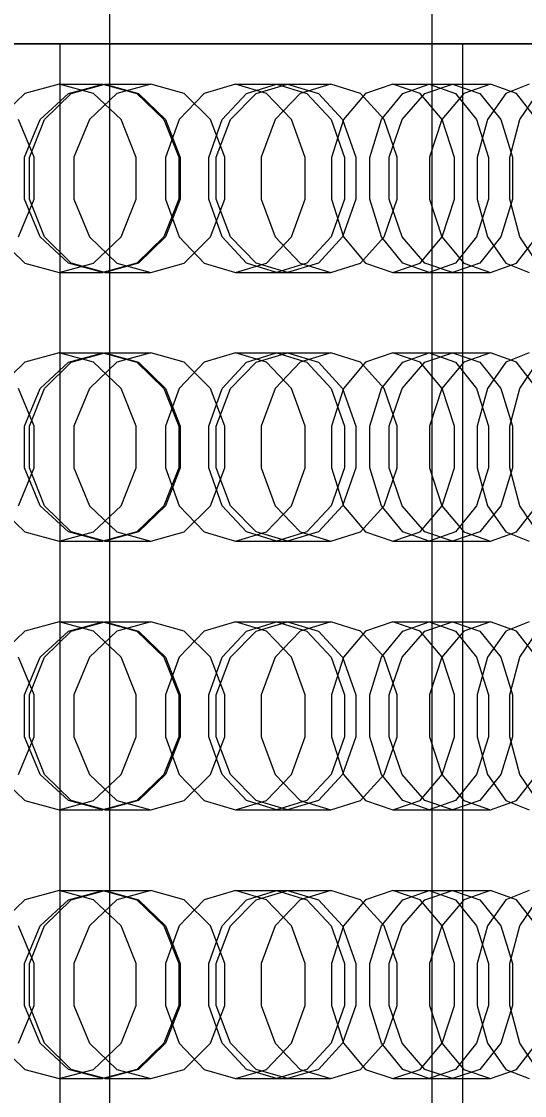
# Model space of a CAD drawing. Header units: millimetres. Extents: x -1970 to 34302, y -65268 to 6837.
# Drawn here: x 26322.6 to 26434.9, y -18034.8 to -17795 of the extents above; entities that cross this region are included whole.
import ezdxf

# ---------------------------------------------------------------- set-up
doc = ezdxf.new("R2010")
doc.units = ezdxf.units.MM
for name, color, linetype, lineweight in [('COTAS_P', 1, 'Continuous', 0), ('superior_briquetadora', 7, 'Continuous', 0), ('superior_C05', 7, 'Continuous', 0)]:
    doc.layers.add(name, color=color, linetype=linetype, lineweight=lineweight)
doc.dimstyles.new('R19_100', dxfattribs={"dimtxt": 250, "dimasz": 150, "dimexe": 150, "dimexo": 80, "dimgap": 100, "dimtad": 1, "dimtih": 1, "dimtoh": 1, "dimdsep": 46, "dimcen": 0.09, "dimadec": 0, "dimazin": 0, "dimtfac": 1, "dimtdec": 4, "dimtofl": 0, "dimtmove": 0, "dimatfit": 3, "dimfxl": 1, "dimtolj": 1, "dimtzin": 0, "dimarcsym": 0})

# ---------------------------------------------------------------- blocks, each defined once
blk = doc.blocks.new('*D23')
at = {"layer": 'COTAS_P', "color": 0, "lineweight": -2, "transparency": 16777216}
for p, q in [((25128.19, -17920), (25128.19, -16950)), ((27628.19, -17920), (27628.19, -16950)), ((25278.19, -17100), (27478.19, -17100))]:
    blk.add_line(p, q, dxfattribs=at)
at = {"layer": 'COTAS_P', "color": 0, "transparency": 16777216}
for points in [[(25278.19, -17075), (25278.19, -17125), (25128.19, -17100)], [(27478.19, -17075), (27478.19, -17125), (27628.19, -17100)]]:
    blk.add_solid(points, dxfattribs=at)
at = {"layer": 'Defpoints', "color": 0, "transparency": 16777216}
for p in [(27628.19, -17100), (25128.19, -18000), (27628.19, -18000)]:
    blk.add_point(p, dxfattribs=at)

msp = doc.modelspace()

# ---------------------------------------------------------------- linework, layer by layer
at = {"layer": 'superior_briquetadora'}
for p, q in [((26318.003, -17800), (26335.145, -17800)), ((26336.2, -17800), (26319.089, -17800)), ((26331.192, -18160), (26331.192, -17800)), ((26333.768, -17800), (26331.192, -17800)), ((26331.192, -17800), (26335.458, -17800)), ((26342.795, -17800), (26333.768, -17800)), ((26335.145, -17800), (26351.756, -17800)), ((26335.458, -17800), (26345.917, -17800)), ((26352.776, -17800), (26336.2, -17800)), ((26356.898, -17800), (26342.795, -17800)), ((26345.917, -17800), (26360.978, -17800)), ((26351.756, -17800), (26367.794, -17800)), ((26368.776, -17800), (26352.776, -17800)), ((26373.93, -17800), (26356.898, -17800)), ((26360.978, -17800), (26378.346, -17800)), ((26367.794, -17800), (26383.216, -17800)), ((26384.158, -17800), (26368.776, -17800)), ((26391.298, -17800), (26373.93, -17800)), ((26378.346, -17800), (26395.378, -17800)), ((26383.216, -17800), (26397.983, -17800)), ((26398.884, -17800), (26384.158, -17800)), ((26406.358, -17800), (26391.298, -17800)), ((26395.378, -17800), (26409.48, -17800)), ((26397.983, -17800), (26412.058, -17800)), ((26412.914, -17800), (26398.884, -17800)), ((26416.817, -17800), (26406.358, -17800)), ((26409.48, -17800), (26418.507, -17800)), ((26412.058, -17800), (26425.404, -17800)), ((26426.214, -17800), (26412.914, -17800)), ((26421.083, -17800), (26416.817, -17800)), ((26418.507, -17800), (26421.083, -17800)), ((26421.083, -18160), (26421.083, -17800)), ((26425.404, -17800), (26437.988, -17800)), ((26438.748, -17800), (26426.214, -17800)), ((26330.989, -17809), (26323.332, -17811.08)), ((26330.989, -17809), (26340.744, -17809)), ((26338.647, -17811.08), (26330.989, -17809)), ((26333.028, -17811.08), (26340.744, -17809)), ((26333.68, -17811.08), (26341.172, -17809)), ((26340.744, -17809), (26348.345, -17811.08)), ((26341.172, -17809), (26351.416, -17809)), ((26341.172, -17809), (26348.664, -17811.08)), ((26351.416, -17809), (26343.863, -17811.08)), ((26358.849, -17811.08), (26351.416, -17809)), ((26370.31, -17809), (26363.362, -17811.08)), ((26370.31, -17809), (26381.955, -17809)), ((26377.258, -17811.08), (26370.31, -17809)), ((26372.766, -17811.08), (26379.518, -17809)), ((26374.938, -17811.08), (26381.955, -17809)), ((26379.518, -17809), (26391.606, -17809)), ((26379.518, -17809), (26386.269, -17811.08)), ((26381.955, -17809), (26388.835, -17811.08)), ((26391.606, -17809), (26384.783, -17811.08)), ((26398.286, -17811.08), (26391.606, -17809)), ((26405.488, -17809), (26399.369, -17811.08)), ((26405.488, -17809), (26418.825, -17809)), ((26411.606, -17811.08), (26405.488, -17809)), ((26407.668, -17811.08), (26413.562, -17809)), ((26412.627, -17811.08), (26418.825, -17809)), ((26413.562, -17809), (26427.288, -17809)), ((26413.562, -17809), (26419.457, -17811.08)), ((26418.825, -17809), (26424.866, -17811.08)), ((26427.288, -17809), (26421.312, -17811.08)), ((26433.102, -17811.08), (26427.288, -17809)), ((26435.92, -17809), (26430.735, -17811.08)), ((26323.332, -17811.08), (26317.191, -17816.907)), ((26326.759, -17816.906), (26333.028, -17811.08)), ((26327.672, -17816.907), (26333.68, -17811.08)), ((26343.863, -17811.08), (26337.72, -17816.906)), ((26344.788, -17816.907), (26338.647, -17811.08)), ((26348.345, -17811.08), (26354.356, -17816.906)), ((26348.664, -17811.08), (26354.673, -17816.907)), ((26363.362, -17811.08), (26357.79, -17816.907)), ((26364.721, -17816.906), (26358.849, -17811.08)), ((26367.352, -17816.907), (26372.766, -17811.08)), ((26369.213, -17816.906), (26374.938, -17811.08)), ((26382.829, -17816.907), (26377.258, -17811.08)), ((26384.783, -17811.08), (26379.209, -17816.906)), ((26386.269, -17811.08), (26391.683, -17816.907)), ((26388.835, -17811.08), (26394.252, -17816.906)), ((26399.369, -17811.08), (26394.462, -17816.907)), ((26403.54, -17816.906), (26398.286, -17811.08)), ((26402.94, -17816.907), (26407.668, -17811.08)), ((26407.544, -17816.906), (26412.627, -17811.08)), ((26416.513, -17816.907), (26411.606, -17811.08)), ((26421.312, -17811.08), (26416.404, -17816.906)), ((26419.457, -17811.08), (26424.184, -17816.907)), ((26424.866, -17811.08), (26429.596, -17816.906)), ((26430.735, -17811.08), (26426.577, -17816.907)), ((26437.648, -17816.906), (26433.102, -17811.08)), ((26433.827, -17816.907), (26437.787, -17811.08)), ((26325.374, -17825.326), (26321.854, -17816.906)), ((26323.247, -17825.326), (26326.759, -17816.906)), ((26324.338, -17825.327), (26327.672, -17816.907)), ((26337.72, -17816.906), (26334.277, -17825.326)), ((26348.196, -17825.327), (26344.788, -17816.907)), ((26354.356, -17816.906), (26357.661, -17825.326)), ((26354.673, -17816.907), (26358.007, -17825.327)), ((26357.79, -17816.907), (26354.698, -17825.327)), ((26364.348, -17825.327), (26367.352, -17816.907)), ((26367.946, -17825.326), (26364.721, -17816.906)), ((26365.998, -17825.326), (26369.213, -17816.906)), ((26379.209, -17816.906), (26376.077, -17825.326)), ((26385.922, -17825.327), (26382.829, -17816.907)), ((26391.683, -17816.907), (26394.687, -17825.327)), ((26394.462, -17816.907), (26391.738, -17825.327)), ((26394.252, -17816.906), (26397.221, -17825.326)), ((26400.317, -17825.327), (26402.94, -17816.907)), ((26406.416, -17825.326), (26403.54, -17816.906)), ((26404.679, -17825.326), (26407.544, -17816.906)), ((26416.404, -17816.906), (26413.635, -17825.326)), ((26419.237, -17825.327), (26416.513, -17816.907)), ((26424.184, -17816.907), (26426.808, -17825.327)), ((26426.577, -17816.907), (26424.269, -17825.327)), ((26429.596, -17816.906), (26432.178, -17825.326)), ((26431.63, -17825.327), (26433.827, -17816.907)), ((26323.247, -17834.674), (26323.247, -17825.326)), ((26324.338, -17834.673), (26324.338, -17825.327)), ((26325.374, -17834.674), (26325.374, -17825.326)), ((26334.277, -17825.326), (26334.277, -17834.674)), ((26348.196, -17834.673), (26348.196, -17825.327)), ((26354.698, -17825.327), (26354.698, -17834.673)), ((26357.661, -17825.326), (26357.661, -17834.674)), ((26358.007, -17825.327), (26358.007, -17834.673)), ((26364.348, -17834.673), (26364.348, -17825.327)), ((26365.998, -17834.674), (26365.998, -17825.326)), ((26367.946, -17834.674), (26367.946, -17825.326)), ((26376.077, -17825.326), (26376.077, -17834.674)), ((26385.922, -17834.673), (26385.922, -17825.327)), ((26391.738, -17825.327), (26391.738, -17834.673)), ((26394.687, -17825.327), (26394.687, -17834.673)), ((26397.221, -17825.326), (26397.221, -17834.674)), ((26400.317, -17834.673), (26400.317, -17825.327)), ((26404.679, -17834.674), (26404.679, -17825.326)), ((26406.416, -17834.674), (26406.416, -17825.326)), ((26413.635, -17825.326), (26413.635, -17834.674)), ((26419.237, -17834.673), (26419.237, -17825.327)), ((26424.269, -17825.327), (26424.269, -17834.673)), ((26426.808, -17825.327), (26426.808, -17834.673)), ((26431.63, -17834.673), (26431.63, -17825.327)), ((26432.178, -17825.326), (26432.178, -17834.674)), ((26321.854, -17843.094), (26325.374, -17834.674)), ((26326.759, -17843.094), (26323.247, -17834.674)), ((26327.672, -17843.093), (26324.338, -17834.673)), ((26334.277, -17834.674), (26337.72, -17843.094)), ((26344.788, -17843.093), (26348.196, -17834.673)), ((26357.661, -17834.674), (26354.356, -17843.094)), ((26358.007, -17834.673), (26354.673, -17843.093)), ((26354.698, -17834.673), (26357.79, -17843.093)), ((26367.352, -17843.093), (26364.348, -17834.673)), ((26364.721, -17843.094), (26367.946, -17834.674)), ((26369.213, -17843.094), (26365.998, -17834.674)), ((26376.077, -17834.674), (26379.209, -17843.094)), ((26382.829, -17843.093), (26385.922, -17834.673)), ((26394.687, -17834.673), (26391.683, -17843.093)), ((26391.738, -17834.673), (26394.462, -17843.093)), ((26397.221, -17834.674), (26394.252, -17843.094)), ((26402.94, -17843.093), (26400.317, -17834.673)), ((26403.54, -17843.094), (26406.416, -17834.674)), ((26407.544, -17843.094), (26404.679, -17834.674)), ((26413.635, -17834.674), (26416.404, -17843.094)), ((26416.513, -17843.093), (26419.237, -17834.673)), ((26426.808, -17834.673), (26424.184, -17843.093)), ((26424.269, -17834.673), (26426.577, -17843.093)), ((26432.178, -17834.674), (26429.596, -17843.094)), ((26433.827, -17843.093), (26431.63, -17834.673)), ((26317.191, -17843.093), (26323.332, -17848.92)), ((26333.028, -17848.92), (26326.759, -17843.094)), ((26333.68, -17848.92), (26327.672, -17843.093)), ((26337.72, -17843.094), (26343.863, -17848.92)), ((26338.647, -17848.92), (26344.788, -17843.093)), ((26354.356, -17843.094), (26348.345, -17848.92)), ((26354.673, -17843.093), (26348.664, -17848.92)), ((26357.79, -17843.093), (26363.362, -17848.92)), ((26358.849, -17848.92), (26364.721, -17843.094)), ((26372.766, -17848.92), (26367.352, -17843.093)), ((26374.938, -17848.92), (26369.213, -17843.094)), ((26377.258, -17848.92), (26382.829, -17843.093)), ((26379.209, -17843.094), (26384.783, -17848.92)), ((26391.683, -17843.093), (26386.269, -17848.92)), ((26394.252, -17843.094), (26388.835, -17848.92)), ((26394.462, -17843.093), (26399.369, -17848.92)), ((26398.286, -17848.92), (26403.54, -17843.094)), ((26407.668, -17848.92), (26402.94, -17843.093)), ((26412.627, -17848.92), (26407.544, -17843.094)), ((26411.606, -17848.92), (26416.513, -17843.093)), ((26416.404, -17843.094), (26421.312, -17848.92)), ((26424.184, -17843.093), (26419.457, -17848.92)), ((26429.596, -17843.094), (26424.866, -17848.92)), ((26426.577, -17843.093), (26430.735, -17848.92)), ((26433.102, -17848.92), (26437.648, -17843.094)), ((26437.787, -17848.92), (26433.827, -17843.093)), ((26323.332, -17848.92), (26330.989, -17851)), ((26330.989, -17851), (26338.647, -17848.92)), ((26340.744, -17851), (26333.028, -17848.92)), ((26341.172, -17851), (26333.68, -17848.92)), ((26348.345, -17848.92), (26340.744, -17851)), ((26348.664, -17848.92), (26341.172, -17851)), ((26343.863, -17848.92), (26351.416, -17851)), ((26351.416, -17851), (26358.849, -17848.92)), ((26363.362, -17848.92), (26370.31, -17851)), ((26370.31, -17851), (26377.258, -17848.92)), ((26379.518, -17851), (26372.766, -17848.92)), ((26381.955, -17851), (26374.938, -17848.92)), ((26386.269, -17848.92), (26379.518, -17851)), ((26388.835, -17848.92), (26381.955, -17851)), ((26384.783, -17848.92), (26391.606, -17851)), ((26391.606, -17851), (26398.286, -17848.92)), ((26399.369, -17848.92), (26405.488, -17851)), ((26405.488, -17851), (26411.606, -17848.92)), ((26413.562, -17851), (26407.668, -17848.92)), ((26418.825, -17851), (26412.627, -17848.92)), ((26419.457, -17848.92), (26413.562, -17851)), ((26424.866, -17848.92), (26418.825, -17851)), ((26421.312, -17848.92), (26427.288, -17851)), ((26427.288, -17851), (26433.102, -17848.92)), ((26430.735, -17848.92), (26435.92, -17851)), ((26330.989, -17851), (26340.744, -17851)), ((26341.172, -17851), (26351.416, -17851)), ((26370.31, -17851), (26381.955, -17851)), ((26379.518, -17851), (26391.606, -17851)), ((26405.488, -17851), (26418.825, -17851)), ((26413.562, -17851), (26427.288, -17851)), ((26330.989, -17869), (26323.332, -17871.08)), ((26330.989, -17869), (26340.744, -17869)), ((26338.647, -17871.08), (26330.989, -17869)), ((26333.028, -17871.08), (26340.744, -17869)), ((26333.68, -17871.08), (26341.172, -17869)), ((26340.744, -17869), (26348.345, -17871.08)), ((26341.172, -17869), (26351.416, -17869)), ((26341.172, -17869), (26348.664, -17871.08)), ((26351.416, -17869), (26343.863, -17871.08)), ((26358.849, -17871.08), (26351.416, -17869)), ((26370.31, -17869), (26363.362, -17871.08)), ((26370.31, -17869), (26381.955, -17869)), ((26377.258, -17871.08), (26370.31, -17869)), ((26372.766, -17871.08), (26379.518, -17869)), ((26374.938, -17871.08), (26381.955, -17869)), ((26379.518, -17869), (26391.606, -17869)), ((26379.518, -17869), (26386.269, -17871.08)), ((26381.955, -17869), (26388.835, -17871.08)), ((26391.606, -17869), (26384.783, -17871.08)), ((26398.286, -17871.08), (26391.606, -17869)), ((26405.488, -17869), (26399.369, -17871.08)), ((26405.488, -17869), (26418.825, -17869)), ((26411.606, -17871.08), (26405.488, -17869)), ((26407.668, -17871.08), (26413.562, -17869)), ((26412.627, -17871.08), (26418.825, -17869)), ((26413.562, -17869), (26427.288, -17869)), ((26413.562, -17869), (26419.457, -17871.08)), ((26418.825, -17869), (26424.866, -17871.08)), ((26427.288, -17869), (26421.312, -17871.08)), ((26433.102, -17871.08), (26427.288, -17869)), ((26435.92, -17869), (26430.735, -17871.08)), ((26323.332, -17871.08), (26317.191, -17876.907)), ((26326.759, -17876.906), (26333.028, -17871.08)), ((26327.672, -17876.907), (26333.68, -17871.08)), ((26343.863, -17871.08), (26337.72, -17876.906)), ((26344.788, -17876.907), (26338.647, -17871.08)), ((26348.345, -17871.08), (26354.356, -17876.906)), ((26348.664, -17871.08), (26354.673, -17876.907)), ((26363.362, -17871.08), (26357.79, -17876.907)), ((26364.721, -17876.906), (26358.849, -17871.08)), ((26367.352, -17876.907), (26372.766, -17871.08)), ((26369.213, -17876.906), (26374.938, -17871.08)), ((26382.829, -17876.907), (26377.258, -17871.08)), ((26384.783, -17871.08), (26379.209, -17876.906)), ((26386.269, -17871.08), (26391.683, -17876.907)), ((26388.835, -17871.08), (26394.252, -17876.906)), ((26399.369, -17871.08), (26394.462, -17876.907)), ((26403.54, -17876.906), (26398.286, -17871.08)), ((26402.94, -17876.907), (26407.668, -17871.08)), ((26407.544, -17876.906), (26412.627, -17871.08)), ((26416.513, -17876.907), (26411.606, -17871.08)), ((26421.312, -17871.08), (26416.404, -17876.906)), ((26419.457, -17871.08), (26424.184, -17876.907)), ((26424.866, -17871.08), (26429.596, -17876.906)), ((26430.735, -17871.08), (26426.577, -17876.907)), ((26437.648, -17876.906), (26433.102, -17871.08)), ((26433.827, -17876.907), (26437.787, -17871.08)), ((26325.374, -17885.326), (26321.854, -17876.906)), ((26323.247, -17885.326), (26326.759, -17876.906)), ((26324.338, -17885.327), (26327.672, -17876.907)), ((26337.72, -17876.906), (26334.277, -17885.326)), ((26348.196, -17885.327), (26344.788, -17876.907)), ((26354.356, -17876.906), (26357.661, -17885.326)), ((26354.673, -17876.907), (26358.007, -17885.327)), ((26357.79, -17876.907), (26354.698, -17885.327)), ((26364.348, -17885.327), (26367.352, -17876.907)), ((26367.946, -17885.326), (26364.721, -17876.906)), ((26365.998, -17885.326), (26369.213, -17876.906)), ((26379.209, -17876.906), (26376.077, -17885.326)), ((26385.922, -17885.327), (26382.829, -17876.907)), ((26391.683, -17876.907), (26394.687, -17885.327)), ((26394.462, -17876.907), (26391.738, -17885.327)), ((26394.252, -17876.906), (26397.221, -17885.326)), ((26400.317, -17885.327), (26402.94, -17876.907)), ((26406.416, -17885.326), (26403.54, -17876.906)), ((26404.679, -17885.326), (26407.544, -17876.906)), ((26416.404, -17876.906), (26413.635, -17885.326)), ((26419.237, -17885.327), (26416.513, -17876.907)), ((26424.184, -17876.907), (26426.808, -17885.327)), ((26426.577, -17876.907), (26424.269, -17885.327)), ((26429.596, -17876.906), (26432.178, -17885.326)), ((26431.63, -17885.327), (26433.827, -17876.907)), ((26323.247, -17894.674), (26323.247, -17885.326)), ((26324.338, -17894.673), (26324.338, -17885.327)), ((26325.374, -17894.674), (26325.374, -17885.326)), ((26334.277, -17885.326), (26334.277, -17894.674)), ((26348.196, -17894.673), (26348.196, -17885.327)), ((26354.698, -17885.327), (26354.698, -17894.673)), ((26357.661, -17885.326), (26357.661, -17894.674)), ((26358.007, -17885.327), (26358.007, -17894.673)), ((26364.348, -17894.673), (26364.348, -17885.327)), ((26365.998, -17894.674), (26365.998, -17885.326)), ((26367.946, -17894.674), (26367.946, -17885.326)), ((26376.077, -17885.326), (26376.077, -17894.674)), ((26385.922, -17894.673), (26385.922, -17885.327)), ((26391.738, -17885.327), (26391.738, -17894.673)), ((26394.687, -17885.327), (26394.687, -17894.673)), ((26397.221, -17885.326), (26397.221, -17894.674)), ((26400.317, -17894.673), (26400.317, -17885.327)), ((26404.679, -17894.674), (26404.679, -17885.326)), ((26406.416, -17894.674), (26406.416, -17885.326)), ((26413.635, -17885.326), (26413.635, -17894.674)), ((26419.237, -17894.673), (26419.237, -17885.327)), ((26424.269, -17885.327), (26424.269, -17894.673)), ((26426.808, -17885.327), (26426.808, -17894.673)), ((26431.63, -17894.673), (26431.63, -17885.327)), ((26432.178, -17885.326), (26432.178, -17894.674)), ((26321.854, -17903.094), (26325.374, -17894.674)), ((26326.759, -17903.094), (26323.247, -17894.674)), ((26327.672, -17903.093), (26324.338, -17894.673)), ((26334.277, -17894.674), (26337.72, -17903.094)), ((26344.788, -17903.093), (26348.196, -17894.673)), ((26357.661, -17894.674), (26354.356, -17903.094)), ((26358.007, -17894.673), (26354.673, -17903.093)), ((26354.698, -17894.673), (26357.79, -17903.093)), ((26367.352, -17903.093), (26364.348, -17894.673)), ((26364.721, -17903.094), (26367.946, -17894.674)), ((26369.213, -17903.094), (26365.998, -17894.674)), ((26376.077, -17894.674), (26379.209, -17903.094)), ((26382.829, -17903.093), (26385.922, -17894.673)), ((26394.687, -17894.673), (26391.683, -17903.093)), ((26391.738, -17894.673), (26394.462, -17903.093)), ((26397.221, -17894.674), (26394.252, -17903.094)), ((26402.94, -17903.093), (26400.317, -17894.673)), ((26403.54, -17903.094), (26406.416, -17894.674)), ((26407.544, -17903.094), (26404.679, -17894.674)), ((26413.635, -17894.674), (26416.404, -17903.094)), ((26416.513, -17903.093), (26419.237, -17894.673)), ((26426.808, -17894.673), (26424.184, -17903.093)), ((26424.269, -17894.673), (26426.577, -17903.093)), ((26432.178, -17894.674), (26429.596, -17903.094)), ((26433.827, -17903.093), (26431.63, -17894.673)), ((26317.191, -17903.093), (26323.332, -17908.92)), ((26333.028, -17908.92), (26326.759, -17903.094)), ((26333.68, -17908.92), (26327.672, -17903.093)), ((26337.72, -17903.094), (26343.863, -17908.92)), ((26338.647, -17908.92), (26344.788, -17903.093)), ((26354.356, -17903.094), (26348.345, -17908.92)), ((26354.673, -17903.093), (26348.664, -17908.92)), ((26357.79, -17903.093), (26363.362, -17908.92)), ((26358.849, -17908.92), (26364.721, -17903.094)), ((26372.766, -17908.92), (26367.352, -17903.093)), ((26374.938, -17908.92), (26369.213, -17903.094)), ((26377.258, -17908.92), (26382.829, -17903.093)), ((26379.209, -17903.094), (26384.783, -17908.92)), ((26391.683, -17903.093), (26386.269, -17908.92)), ((26394.252, -17903.094), (26388.835, -17908.92)), ((26394.462, -17903.093), (26399.369, -17908.92)), ((26398.286, -17908.92), (26403.54, -17903.094)), ((26407.668, -17908.92), (26402.94, -17903.093)), ((26412.627, -17908.92), (26407.544, -17903.094)), ((26411.606, -17908.92), (26416.513, -17903.093)), ((26416.404, -17903.094), (26421.312, -17908.92)), ((26424.184, -17903.093), (26419.457, -17908.92)), ((26429.596, -17903.094), (26424.866, -17908.92)), ((26426.577, -17903.093), (26430.735, -17908.92)), ((26433.102, -17908.92), (26437.648, -17903.094)), ((26437.787, -17908.92), (26433.827, -17903.093)), ((26323.332, -17908.92), (26330.989, -17911)), ((26330.989, -17911), (26338.647, -17908.92)), ((26340.744, -17911), (26333.028, -17908.92)), ((26341.172, -17911), (26333.68, -17908.92)), ((26348.345, -17908.92), (26340.744, -17911)), ((26348.664, -17908.92), (26341.172, -17911)), ((26343.863, -17908.92), (26351.416, -17911)), ((26351.416, -17911), (26358.849, -17908.92)), ((26363.362, -17908.92), (26370.31, -17911)), ((26370.31, -17911), (26377.258, -17908.92)), ((26379.518, -17911), (26372.766, -17908.92)), ((26381.955, -17911), (26374.938, -17908.92)), ((26386.269, -17908.92), (26379.518, -17911)), ((26388.835, -17908.92), (26381.955, -17911)), ((26384.783, -17908.92), (26391.606, -17911)), ((26391.606, -17911), (26398.286, -17908.92)), ((26399.369, -17908.92), (26405.488, -17911)), ((26405.488, -17911), (26411.606, -17908.92)), ((26413.562, -17911), (26407.668, -17908.92)), ((26418.825, -17911), (26412.627, -17908.92)), ((26419.457, -17908.92), (26413.562, -17911)), ((26424.866, -17908.92), (26418.825, -17911)), ((26421.312, -17908.92), (26427.288, -17911)), ((26427.288, -17911), (26433.102, -17908.92)), ((26430.735, -17908.92), (26435.92, -17911)), ((26330.989, -17911), (26340.744, -17911)), ((26341.172, -17911), (26351.416, -17911)), ((26370.31, -17911), (26381.955, -17911)), ((26379.518, -17911), (26391.606, -17911)), ((26405.488, -17911), (26418.825, -17911)), ((26413.562, -17911), (26427.288, -17911)), ((26330.989, -17929), (26323.332, -17931.08)), ((26330.989, -17929), (26340.744, -17929)), ((26338.647, -17931.08), (26330.989, -17929)), ((26333.028, -17931.08), (26340.744, -17929)), ((26333.68, -17931.08), (26341.172, -17929)), ((26340.744, -17929), (26348.345, -17931.08)), ((26341.172, -17929), (26351.416, -17929)), ((26341.172, -17929), (26348.664, -17931.08)), ((26351.416, -17929), (26343.863, -17931.08)), ((26358.849, -17931.08), (26351.416, -17929)), ((26370.31, -17929), (26363.362, -17931.08)), ((26370.31, -17929), (26381.955, -17929)), ((26377.258, -17931.08), (26370.31, -17929)), ((26372.766, -17931.08), (26379.518, -17929)), ((26374.938, -17931.08), (26381.955, -17929)), ((26379.518, -17929), (26391.606, -17929)), ((26379.518, -17929), (26386.269, -17931.08)), ((26381.955, -17929), (26388.835, -17931.08)), ((26391.606, -17929), (26384.783, -17931.08)), ((26398.286, -17931.08), (26391.606, -17929)), ((26405.488, -17929), (26399.369, -17931.08)), ((26405.488, -17929), (26418.825, -17929)), ((26411.606, -17931.08), (26405.488, -17929)), ((26407.668, -17931.08), (26413.562, -17929)), ((26412.627, -17931.08), (26418.825, -17929)), ((26413.562, -17929), (26427.288, -17929)), ((26413.562, -17929), (26419.457, -17931.08)), ((26418.825, -17929), (26424.866, -17931.08)), ((26427.288, -17929), (26421.312, -17931.08)), ((26433.102, -17931.08), (26427.288, -17929)), ((26435.92, -17929), (26430.735, -17931.08)), ((26323.332, -17931.08), (26317.191, -17936.907)), ((26326.759, -17936.906), (26333.028, -17931.08)), ((26327.672, -17936.907), (26333.68, -17931.08)), ((26343.863, -17931.08), (26337.72, -17936.906)), ((26344.788, -17936.907), (26338.647, -17931.08)), ((26348.345, -17931.08), (26354.356, -17936.906)), ((26348.664, -17931.08), (26354.673, -17936.907)), ((26363.362, -17931.08), (26357.79, -17936.907)), ((26364.721, -17936.906), (26358.849, -17931.08)), ((26367.352, -17936.907), (26372.766, -17931.08)), ((26369.213, -17936.906), (26374.938, -17931.08)), ((26382.829, -17936.907), (26377.258, -17931.08)), ((26384.783, -17931.08), (26379.209, -17936.906)), ((26386.269, -17931.08), (26391.683, -17936.907)), ((26388.835, -17931.08), (26394.252, -17936.906)), ((26399.369, -17931.08), (26394.462, -17936.907)), ((26403.54, -17936.906), (26398.286, -17931.08)), ((26402.94, -17936.907), (26407.668, -17931.08)), ((26407.544, -17936.906), (26412.627, -17931.08)), ((26416.513, -17936.907), (26411.606, -17931.08)), ((26421.312, -17931.08), (26416.404, -17936.906)), ((26419.457, -17931.08), (26424.184, -17936.907)), ((26424.866, -17931.08), (26429.596, -17936.906)), ((26430.735, -17931.08), (26426.577, -17936.907)), ((26437.648, -17936.906), (26433.102, -17931.08)), ((26433.827, -17936.907), (26437.787, -17931.08)), ((26325.374, -17945.326), (26321.854, -17936.906)), ((26323.247, -17945.326), (26326.759, -17936.906)), ((26324.338, -17945.327), (26327.672, -17936.907)), ((26337.72, -17936.906), (26334.277, -17945.326)), ((26348.196, -17945.327), (26344.788, -17936.907)), ((26354.356, -17936.906), (26357.661, -17945.326)), ((26354.673, -17936.907), (26358.007, -17945.327)), ((26357.79, -17936.907), (26354.698, -17945.327)), ((26364.348, -17945.327), (26367.352, -17936.907)), ((26367.946, -17945.326), (26364.721, -17936.906)), ((26365.998, -17945.326), (26369.213, -17936.906)), ((26379.209, -17936.906), (26376.077, -17945.326)), ((26385.922, -17945.327), (26382.829, -17936.907)), ((26391.683, -17936.907), (26394.687, -17945.327)), ((26394.462, -17936.907), (26391.738, -17945.327)), ((26394.252, -17936.906), (26397.221, -17945.326)), ((26400.317, -17945.327), (26402.94, -17936.907)), ((26406.416, -17945.326), (26403.54, -17936.906)), ((26404.679, -17945.326), (26407.544, -17936.906)), ((26416.404, -17936.906), (26413.635, -17945.326)), ((26419.237, -17945.327), (26416.513, -17936.907)), ((26424.184, -17936.907), (26426.808, -17945.327)), ((26426.577, -17936.907), (26424.269, -17945.327)), ((26429.596, -17936.906), (26432.178, -17945.326)), ((26431.63, -17945.327), (26433.827, -17936.907)), ((26323.247, -17954.674), (26323.247, -17945.326)), ((26324.338, -17954.673), (26324.338, -17945.327)), ((26325.374, -17954.674), (26325.374, -17945.326)), ((26334.277, -17945.326), (26334.277, -17954.674)), ((26348.196, -17954.673), (26348.196, -17945.327)), ((26354.698, -17945.327), (26354.698, -17954.673)), ((26357.661, -17945.326), (26357.661, -17954.674)), ((26358.007, -17945.327), (26358.007, -17954.673)), ((26364.348, -17954.673), (26364.348, -17945.327)), ((26365.998, -17954.674), (26365.998, -17945.326)), ((26367.946, -17954.674), (26367.946, -17945.326)), ((26376.077, -17945.326), (26376.077, -17954.674)), ((26385.922, -17954.673), (26385.922, -17945.327)), ((26391.738, -17945.327), (26391.738, -17954.673)), ((26394.687, -17945.327), (26394.687, -17954.673)), ((26397.221, -17945.326), (26397.221, -17954.674)), ((26400.317, -17954.673), (26400.317, -17945.327)), ((26404.679, -17954.674), (26404.679, -17945.326)), ((26406.416, -17954.674), (26406.416, -17945.326)), ((26413.635, -17945.326), (26413.635, -17954.674)), ((26419.237, -17954.673), (26419.237, -17945.327)), ((26424.269, -17945.327), (26424.269, -17954.673)), ((26426.808, -17945.327), (26426.808, -17954.673)), ((26431.63, -17954.673), (26431.63, -17945.327)), ((26432.178, -17945.326), (26432.178, -17954.674)), ((26321.854, -17963.094), (26325.374, -17954.674)), ((26326.759, -17963.094), (26323.247, -17954.674)), ((26327.672, -17963.093), (26324.338, -17954.673)), ((26334.277, -17954.674), (26337.72, -17963.094)), ((26344.788, -17963.093), (26348.196, -17954.673)), ((26357.661, -17954.674), (26354.356, -17963.094)), ((26358.007, -17954.673), (26354.673, -17963.093)), ((26354.698, -17954.673), (26357.79, -17963.093)), ((26367.352, -17963.093), (26364.348, -17954.673)), ((26364.721, -17963.094), (26367.946, -17954.674)), ((26369.213, -17963.094), (26365.998, -17954.674)), ((26376.077, -17954.674), (26379.209, -17963.094)), ((26382.829, -17963.093), (26385.922, -17954.673)), ((26394.687, -17954.673), (26391.683, -17963.093)), ((26391.738, -17954.673), (26394.462, -17963.093)), ((26397.221, -17954.674), (26394.252, -17963.094)), ((26402.94, -17963.093), (26400.317, -17954.673)), ((26403.54, -17963.094), (26406.416, -17954.674)), ((26407.544, -17963.094), (26404.679, -17954.674)), ((26413.635, -17954.674), (26416.404, -17963.094)), ((26416.513, -17963.093), (26419.237, -17954.673)), ((26426.808, -17954.673), (26424.184, -17963.093)), ((26424.269, -17954.673), (26426.577, -17963.093)), ((26432.178, -17954.674), (26429.596, -17963.094)), ((26433.827, -17963.093), (26431.63, -17954.673)), ((26317.191, -17963.093), (26323.332, -17968.92)), ((26333.028, -17968.92), (26326.759, -17963.094)), ((26333.68, -17968.92), (26327.672, -17963.093)), ((26337.72, -17963.094), (26343.863, -17968.92)), ((26338.647, -17968.92), (26344.788, -17963.093)), ((26354.356, -17963.094), (26348.345, -17968.92)), ((26354.673, -17963.093), (26348.664, -17968.92)), ((26357.79, -17963.093), (26363.362, -17968.92)), ((26358.849, -17968.92), (26364.721, -17963.094)), ((26372.766, -17968.92), (26367.352, -17963.093)), ((26374.938, -17968.92), (26369.213, -17963.094)), ((26377.258, -17968.92), (26382.829, -17963.093)), ((26379.209, -17963.094), (26384.783, -17968.92)), ((26391.683, -17963.093), (26386.269, -17968.92)), ((26394.252, -17963.094), (26388.835, -17968.92)), ((26394.462, -17963.093), (26399.369, -17968.92)), ((26398.286, -17968.92), (26403.54, -17963.094)), ((26407.668, -17968.92), (26402.94, -17963.093)), ((26412.627, -17968.92), (26407.544, -17963.094)), ((26411.606, -17968.92), (26416.513, -17963.093)), ((26416.404, -17963.094), (26421.312, -17968.92)), ((26424.184, -17963.093), (26419.457, -17968.92)), ((26429.596, -17963.094), (26424.866, -17968.92)), ((26426.577, -17963.093), (26430.735, -17968.92)), ((26433.102, -17968.92), (26437.648, -17963.094)), ((26437.787, -17968.92), (26433.827, -17963.093)), ((26323.332, -17968.92), (26330.989, -17971)), ((26330.989, -17971), (26338.647, -17968.92)), ((26340.744, -17971), (26333.028, -17968.92)), ((26341.172, -17971), (26333.68, -17968.92)), ((26348.345, -17968.92), (26340.744, -17971)), ((26348.664, -17968.92), (26341.172, -17971)), ((26343.863, -17968.92), (26351.416, -17971)), ((26351.416, -17971), (26358.849, -17968.92)), ((26363.362, -17968.92), (26370.31, -17971)), ((26370.31, -17971), (26377.258, -17968.92)), ((26379.518, -17971), (26372.766, -17968.92)), ((26381.955, -17971), (26374.938, -17968.92)), ((26386.269, -17968.92), (26379.518, -17971)), ((26388.835, -17968.92), (26381.955, -17971)), ((26384.783, -17968.92), (26391.606, -17971)), ((26391.606, -17971), (26398.286, -17968.92)), ((26399.369, -17968.92), (26405.488, -17971)), ((26405.488, -17971), (26411.606, -17968.92)), ((26413.562, -17971), (26407.668, -17968.92)), ((26418.825, -17971), (26412.627, -17968.92)), ((26419.457, -17968.92), (26413.562, -17971)), ((26424.866, -17968.92), (26418.825, -17971)), ((26421.312, -17968.92), (26427.288, -17971)), ((26427.288, -17971), (26433.102, -17968.92)), ((26430.735, -17968.92), (26435.92, -17971)), ((26330.989, -17971), (26340.744, -17971)), ((26341.172, -17971), (26351.416, -17971)), ((26370.31, -17971), (26381.955, -17971)), ((26379.518, -17971), (26391.606, -17971)), ((26405.488, -17971), (26418.825, -17971)), ((26413.562, -17971), (26427.288, -17971)), ((26330.989, -17989), (26323.332, -17991.08)), ((26330.989, -17989), (26340.744, -17989)), ((26338.647, -17991.08), (26330.989, -17989)), ((26333.028, -17991.08), (26340.744, -17989)), ((26333.68, -17991.08), (26341.172, -17989)), ((26340.744, -17989), (26348.345, -17991.08)), ((26341.172, -17989), (26351.416, -17989)), ((26341.172, -17989), (26348.664, -17991.08)), ((26351.416, -17989), (26343.863, -17991.08)), ((26358.849, -17991.08), (26351.416, -17989)), ((26370.31, -17989), (26363.362, -17991.08)), ((26370.31, -17989), (26381.955, -17989)), ((26377.258, -17991.08), (26370.31, -17989)), ((26372.766, -17991.08), (26379.518, -17989)), ((26374.938, -17991.08), (26381.955, -17989)), ((26379.518, -17989), (26391.606, -17989)), ((26379.518, -17989), (26386.269, -17991.08)), ((26381.955, -17989), (26388.835, -17991.08)), ((26391.606, -17989), (26384.783, -17991.08)), ((26398.286, -17991.08), (26391.606, -17989)), ((26405.488, -17989), (26399.369, -17991.08)), ((26405.488, -17989), (26418.825, -17989)), ((26411.606, -17991.08), (26405.488, -17989)), ((26407.668, -17991.08), (26413.562, -17989)), ((26412.627, -17991.08), (26418.825, -17989)), ((26413.562, -17989), (26427.288, -17989)), ((26413.562, -17989), (26419.457, -17991.08)), ((26418.825, -17989), (26424.866, -17991.08)), ((26427.288, -17989), (26421.312, -17991.08)), ((26433.102, -17991.08), (26427.288, -17989)), ((26435.92, -17989), (26430.735, -17991.08)), ((26323.332, -17991.08), (26317.191, -17996.907)), ((26326.759, -17996.906), (26333.028, -17991.08)), ((26327.672, -17996.907), (26333.68, -17991.08)), ((26343.863, -17991.08), (26337.72, -17996.906)), ((26344.788, -17996.907), (26338.647, -17991.08)), ((26348.345, -17991.08), (26354.356, -17996.906)), ((26348.664, -17991.08), (26354.673, -17996.907)), ((26363.362, -17991.08), (26357.79, -17996.907)), ((26364.721, -17996.906), (26358.849, -17991.08)), ((26367.352, -17996.907), (26372.766, -17991.08)), ((26369.213, -17996.906), (26374.938, -17991.08)), ((26382.829, -17996.907), (26377.258, -17991.08)), ((26384.783, -17991.08), (26379.209, -17996.906)), ((26386.269, -17991.08), (26391.683, -17996.907)), ((26388.835, -17991.08), (26394.252, -17996.906)), ((26399.369, -17991.08), (26394.462, -17996.907)), ((26403.54, -17996.906), (26398.286, -17991.08)), ((26402.94, -17996.907), (26407.668, -17991.08)), ((26407.544, -17996.906), (26412.627, -17991.08)), ((26416.513, -17996.907), (26411.606, -17991.08)), ((26421.312, -17991.08), (26416.404, -17996.906)), ((26419.457, -17991.08), (26424.184, -17996.907)), ((26424.866, -17991.08), (26429.596, -17996.906)), ((26430.735, -17991.08), (26426.577, -17996.907)), ((26437.648, -17996.906), (26433.102, -17991.08)), ((26433.827, -17996.907), (26437.787, -17991.08)), ((26325.374, -18005.326), (26321.854, -17996.906)), ((26323.247, -18005.326), (26326.759, -17996.906)), ((26324.338, -18005.327), (26327.672, -17996.907)), ((26337.72, -17996.906), (26334.277, -18005.326)), ((26348.196, -18005.327), (26344.788, -17996.907)), ((26354.356, -17996.906), (26357.661, -18005.326)), ((26354.673, -17996.907), (26358.007, -18005.327)), ((26357.79, -17996.907), (26354.698, -18005.327)), ((26364.348, -18005.327), (26367.352, -17996.907)), ((26367.946, -18005.326), (26364.721, -17996.906)), ((26365.998, -18005.326), (26369.213, -17996.906)), ((26379.209, -17996.906), (26376.077, -18005.326)), ((26385.922, -18005.327), (26382.829, -17996.907)), ((26391.683, -17996.907), (26394.687, -18005.327)), ((26394.462, -17996.907), (26391.738, -18005.327)), ((26394.252, -17996.906), (26397.221, -18005.326)), ((26400.317, -18005.327), (26402.94, -17996.907)), ((26406.416, -18005.326), (26403.54, -17996.906)), ((26404.679, -18005.326), (26407.544, -17996.906)), ((26416.404, -17996.906), (26413.635, -18005.326)), ((26419.237, -18005.327), (26416.513, -17996.907)), ((26424.184, -17996.907), (26426.808, -18005.327)), ((26426.577, -17996.907), (26424.269, -18005.327)), ((26429.596, -17996.906), (26432.178, -18005.326)), ((26431.63, -18005.327), (26433.827, -17996.907)), ((26323.247, -18014.674), (26323.247, -18005.326)), ((26324.338, -18014.673), (26324.338, -18005.327)), ((26325.374, -18014.674), (26325.374, -18005.326)), ((26334.277, -18005.326), (26334.277, -18014.674)), ((26348.196, -18014.673), (26348.196, -18005.327)), ((26354.698, -18005.327), (26354.698, -18014.673)), ((26357.661, -18005.326), (26357.661, -18014.674)), ((26358.007, -18005.327), (26358.007, -18014.673)), ((26364.348, -18014.673), (26364.348, -18005.327)), ((26365.998, -18014.674), (26365.998, -18005.326)), ((26367.946, -18014.674), (26367.946, -18005.326)), ((26376.077, -18005.326), (26376.077, -18014.674)), ((26385.922, -18014.673), (26385.922, -18005.327)), ((26391.738, -18005.327), (26391.738, -18014.673)), ((26394.687, -18005.327), (26394.687, -18014.673)), ((26397.221, -18005.326), (26397.221, -18014.674)), ((26400.317, -18014.673), (26400.317, -18005.327)), ((26404.679, -18014.674), (26404.679, -18005.326)), ((26406.416, -18014.674), (26406.416, -18005.326)), ((26413.635, -18005.326), (26413.635, -18014.674)), ((26419.237, -18014.673), (26419.237, -18005.327)), ((26424.269, -18005.327), (26424.269, -18014.673)), ((26426.808, -18005.327), (26426.808, -18014.673)), ((26431.63, -18014.673), (26431.63, -18005.327)), ((26432.178, -18005.326), (26432.178, -18014.674)), ((26321.854, -18023.094), (26325.374, -18014.674)), ((26326.759, -18023.094), (26323.247, -18014.674)), ((26327.672, -18023.093), (26324.338, -18014.673)), ((26334.277, -18014.674), (26337.72, -18023.094)), ((26344.788, -18023.093), (26348.196, -18014.673)), ((26357.661, -18014.674), (26354.356, -18023.094)), ((26358.007, -18014.673), (26354.673, -18023.093)), ((26354.698, -18014.673), (26357.79, -18023.093)), ((26367.352, -18023.093), (26364.348, -18014.673)), ((26364.721, -18023.094), (26367.946, -18014.674)), ((26369.213, -18023.094), (26365.998, -18014.674)), ((26376.077, -18014.674), (26379.209, -18023.094)), ((26382.829, -18023.093), (26385.922, -18014.673)), ((26394.687, -18014.673), (26391.683, -18023.093)), ((26391.738, -18014.673), (26394.462, -18023.093)), ((26397.221, -18014.674), (26394.252, -18023.094)), ((26402.94, -18023.093), (26400.317, -18014.673)), ((26403.54, -18023.094), (26406.416, -18014.674)), ((26407.544, -18023.094), (26404.679, -18014.674)), ((26413.635, -18014.674), (26416.404, -18023.094)), ((26416.513, -18023.093), (26419.237, -18014.673)), ((26426.808, -18014.673), (26424.184, -18023.093)), ((26424.269, -18014.673), (26426.577, -18023.093)), ((26432.178, -18014.674), (26429.596, -18023.094)), ((26433.827, -18023.093), (26431.63, -18014.673)), ((26317.191, -18023.093), (26323.332, -18028.92)), ((26333.028, -18028.92), (26326.759, -18023.094)), ((26333.68, -18028.92), (26327.672, -18023.093)), ((26337.72, -18023.094), (26343.863, -18028.92)), ((26338.647, -18028.92), (26344.788, -18023.093)), ((26354.356, -18023.094), (26348.345, -18028.92)), ((26354.673, -18023.093), (26348.664, -18028.92)), ((26357.79, -18023.093), (26363.362, -18028.92)), ((26358.849, -18028.92), (26364.721, -18023.094)), ((26372.766, -18028.92), (26367.352, -18023.093)), ((26374.938, -18028.92), (26369.213, -18023.094)), ((26377.258, -18028.92), (26382.829, -18023.093)), ((26379.209, -18023.094), (26384.783, -18028.92)), ((26391.683, -18023.093), (26386.269, -18028.92)), ((26394.252, -18023.094), (26388.835, -18028.92)), ((26394.462, -18023.093), (26399.369, -18028.92)), ((26398.286, -18028.92), (26403.54, -18023.094)), ((26407.668, -18028.92), (26402.94, -18023.093)), ((26412.627, -18028.92), (26407.544, -18023.094)), ((26411.606, -18028.92), (26416.513, -18023.093)), ((26416.404, -18023.094), (26421.312, -18028.92)), ((26424.184, -18023.093), (26419.457, -18028.92)), ((26429.596, -18023.094), (26424.866, -18028.92)), ((26426.577, -18023.093), (26430.735, -18028.92)), ((26433.102, -18028.92), (26437.648, -18023.094)), ((26437.787, -18028.92), (26433.827, -18023.093)), ((26323.332, -18028.92), (26330.989, -18031)), ((26330.989, -18031), (26338.647, -18028.92)), ((26340.744, -18031), (26333.028, -18028.92)), ((26341.172, -18031), (26333.68, -18028.92)), ((26348.345, -18028.92), (26340.744, -18031)), ((26348.664, -18028.92), (26341.172, -18031)), ((26343.863, -18028.92), (26351.416, -18031)), ((26351.416, -18031), (26358.849, -18028.92)), ((26363.362, -18028.92), (26370.31, -18031)), ((26370.31, -18031), (26377.258, -18028.92)), ((26379.518, -18031), (26372.766, -18028.92)), ((26381.955, -18031), (26374.938, -18028.92)), ((26386.269, -18028.92), (26379.518, -18031)), ((26388.835, -18028.92), (26381.955, -18031)), ((26384.783, -18028.92), (26391.606, -18031)), ((26391.606, -18031), (26398.286, -18028.92)), ((26399.369, -18028.92), (26405.488, -18031)), ((26405.488, -18031), (26411.606, -18028.92)), ((26413.562, -18031), (26407.668, -18028.92)), ((26418.825, -18031), (26412.627, -18028.92)), ((26419.457, -18028.92), (26413.562, -18031)), ((26424.866, -18028.92), (26418.825, -18031)), ((26421.312, -18028.92), (26427.288, -18031)), ((26427.288, -18031), (26433.102, -18028.92)), ((26430.735, -18028.92), (26435.92, -18031)), ((26330.989, -18031), (26340.744, -18031)), ((26341.172, -18031), (26351.416, -18031)), ((26370.31, -18031), (26381.955, -18031)), ((26379.518, -18031), (26391.606, -18031)), ((26405.488, -18031), (26418.825, -18031)), ((26413.562, -18031), (26427.288, -18031))]:
    msp.add_line(p, q, dxfattribs=at)
at = {"layer": 'superior_C05'}
for p, q in [((26342.187, -17750), (26342.187, -18250)), ((26414.187, -17750), (26414.187, -18250))]:
    msp.add_line(p, q, dxfattribs=at)

# ---------------------------------------------------------------- dimensions: what is measured, and where the dimension line sits
at = {"layer": 'COTAS_P'}
dim = msp.add_aligned_dim(p1=(25128.187, -18000), p2=(27628.187, -18000), distance=900, text='<> P', dimstyle='R19_100', dxfattribs=at)
dim.commit()
dim.dimension.update_dxf_attribs({"geometry": '*D23', "text_midpoint": (26378.187, -17100)})

doc.saveas('drawing.dxf')
